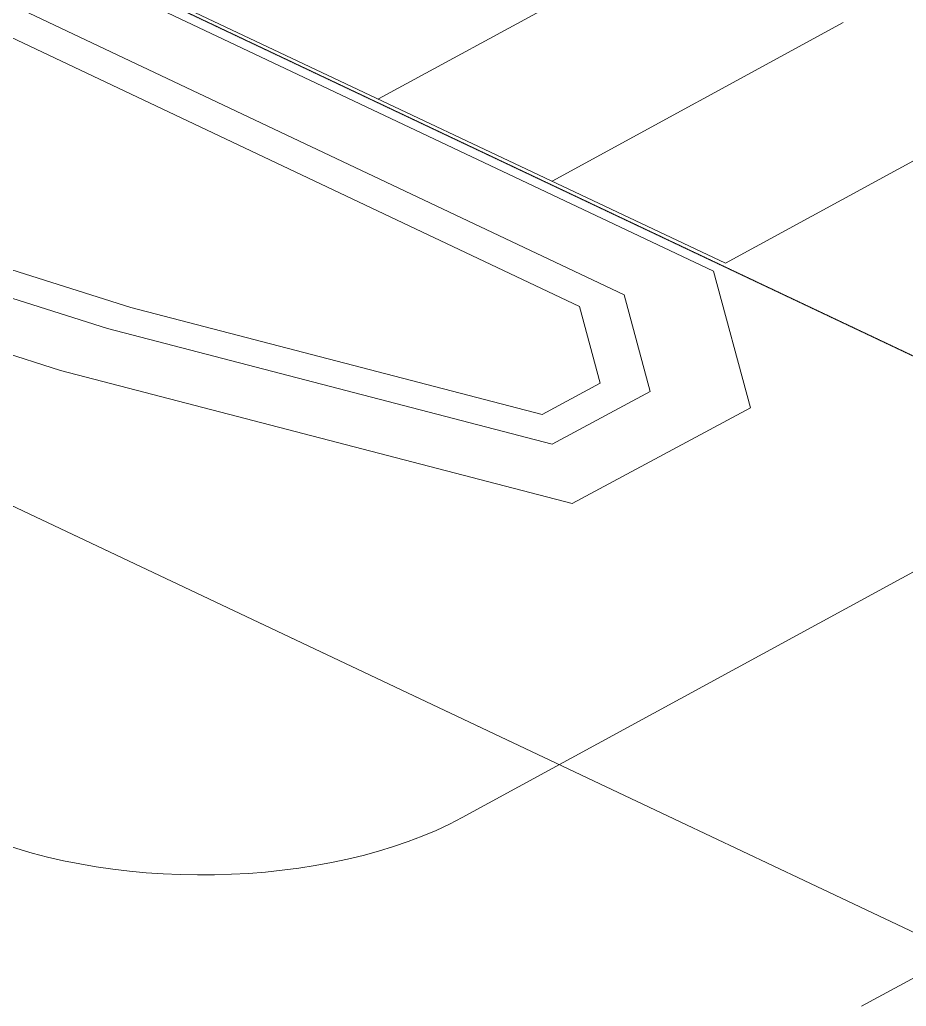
# Model space of a CAD drawing. Header units: inches. Extents: x 27328 to 120839, y -4075 to 4147.
# Drawn here: x 30931.6 to 31380.1, y -329.6 to 169.3 of the extents above; entities that cross this region are included whole.
import ezdxf

# ---------------------------------------------------------------- set-up
doc = ezdxf.new("R2010")
doc.units = ezdxf.units.IN
doc.header["$MEASUREMENT"] = 0
doc.linetypes.add('Hidden', pattern=[0.28125, 0.1875, -0.09375])
doc.layers.add('A-DETL', color=90, linetype='Continuous', lineweight=9)
doc.layers.add('A-PROP-SBCK', color=71, linetype='Hidden', lineweight=15)

msp = doc.modelspace()

# ---------------------------------------------------------------- linework, layer by layer
at = {"layer": 'A-DETL'}
for p, q in [((31507.93, -350.85), (28114.52, 1254.05)), ((29174.71, 1040.2), (31282.58, 42.12)), ((31288.7, 46.22), (29186.5, 1040.45)), ((29144.28, 1021.3), (31237.35, 30.22)), ((29129.06, 1011.85), (31214.74, 24.28)), ((33005.65, 567.41), (31357.37, -329.58)), ((31260.44, 209.4), (31113.15, 129.25)), ((31348.21, 167.89), (31200.92, 87.73)), ((31435.99, 126.38), (31288.7, 46.22)), ((30987.84, 23.79), (30764.49, 94.36)), ((30976, 13.19), (30750, 84.59)), ((30952.33, -8.02), (30721.01, 65.06)), ((31282.58, 42.12), (31301.29, -26.92)), ((31237.35, 30.22), (31250.6, -18.67)), ((31195.87, -30.3), (30987.84, 23.79)), ((31214.74, 24.28), (31225.26, -14.54)), ((31200.94, -45.3), (30976, 13.19)), ((31211.07, -75.3), (30952.33, -8.02)), ((31225.26, -14.54), (31195.87, -30.3)), ((31250.6, -18.67), (31200.94, -45.3)), ((31301.29, -26.92), (31211.07, -75.3)), ((31155.48, -234.1), (31517.57, -37.05))]:
    msp.add_line(p, q, dxfattribs=at)
msp.add_ellipse((31023.82, -171.83), major_axis=(180, 0), ratio=0.507323, start_param=3.962045, end_param=5.532841, dxfattribs=at)
at = {"layer": 'A-PROP-SBCK'}
msp.add_line((31708.8, -154.54), (28809.99, 1216.44), dxfattribs=at)

doc.saveas('drawing.dxf')
